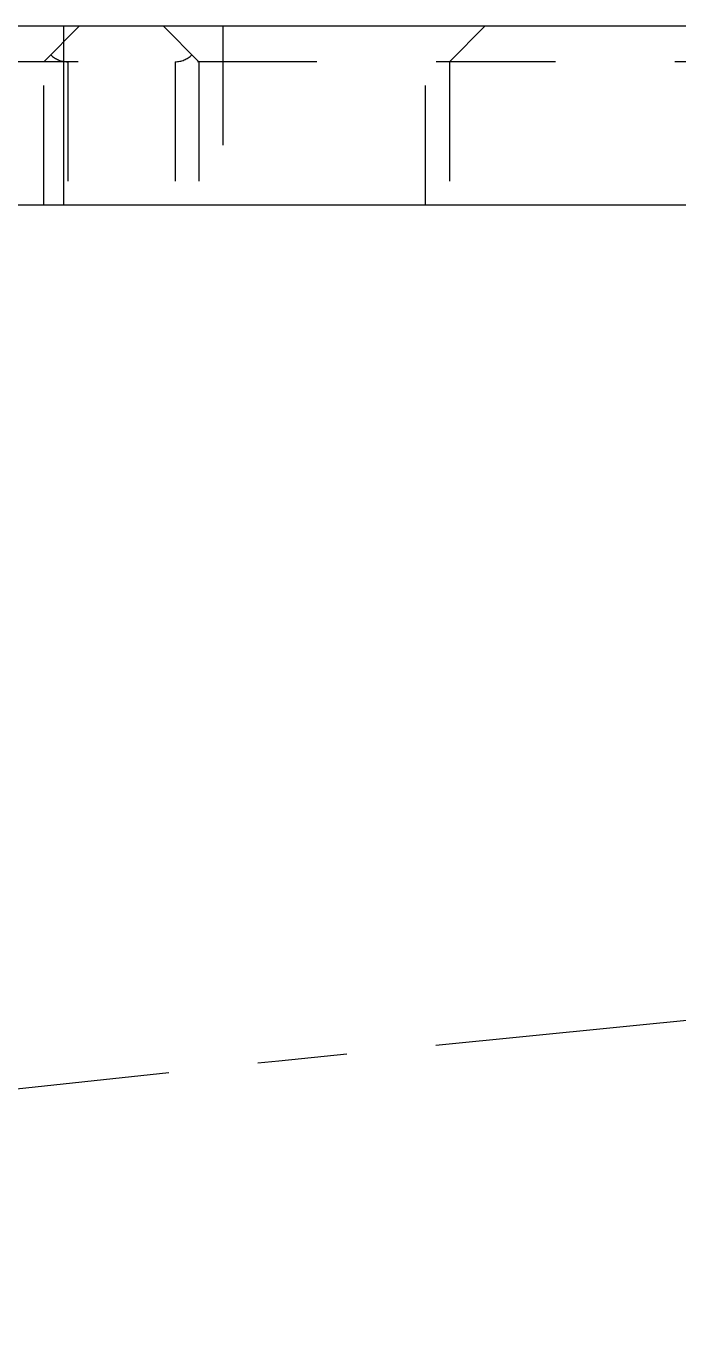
# Model space of a CAD drawing. Header units: inches. Extents: x 1246 to 1707, y -383 to -57.
# Drawn here: x 1337.35 to 1342.81, y -307.25 to -296.39 of the extents above; entities that cross this region are included whole.
import ezdxf

# ---------------------------------------------------------------- set-up
doc = ezdxf.new("R2010")
doc.units = ezdxf.units.IN
doc.header["$LTSCALE"] = 10
doc.header["$MEASUREMENT"] = 0
doc.linetypes.add('CENTER', pattern=[0.6, 0.375, -0.075, 0.075, -0.075])
doc.linetypes.add('HIDDEN', pattern=[0.2, 0.1, -0.1])
doc.layers.get('0').update_dxf_attribs({"linetype": 'CONTINUOUS'})
doc.layers.add('DEFAULT_2', color=8, linetype='HIDDEN')

msp = doc.modelspace()

# ---------------------------------------------------------------- linework, layer by layer
at = {"color": 7, "linetype": 'Continuous'}
for p, q in [((1319.631, -296.386), (1637.927, -296.386)), ((1337.662, -296.386), (1337.662, -297.886)), ((1319.631, -297.886), (1637.927, -297.886))]:
    msp.add_line(p, q, dxfattribs=at)
at = {"linetype": 'CENTER'}
msp.add_arc((1478.779, -1654.649), 1356.763, 83.263712, 96.736288, dxfattribs=at)
at = {"layer": 'DEFAULT_2', "color": 8, "linetype": 'HIDDEN'}
for p, q in [((1337.797, -296.386), (1337.497, -296.686)), ((1338.497, -296.386), (1338.797, -296.686)), ((1338.997, -296.386), (1338.997, -297.886)), ((1340.697, -297.886), (1340.697, -296.386)), ((1340.897, -296.686), (1341.197, -296.386)), ((1613.786, -296.686), (1326.897, -296.686)), ((1337.497, -297.886), (1337.497, -296.686)), ((1337.697, -296.686), (1337.697, -297.886)), ((1338.597, -296.686), (1338.597, -297.886)), ((1338.797, -296.686), (1338.797, -297.886)), ((1340.897, -296.686), (1340.897, -297.886))]:
    msp.add_line(p, q, dxfattribs=at)
for centre, start_param, end_param in [((1337.697, -296.486), -2.356194, -1.570796), ((1338.597, -296.486), -1.570796, -0.785398)]:
    msp.add_ellipse(centre, major_axis=(0.2, 0), ratio=1, start_param=start_param, end_param=end_param, dxfattribs=at)

doc.saveas('drawing.dxf')
